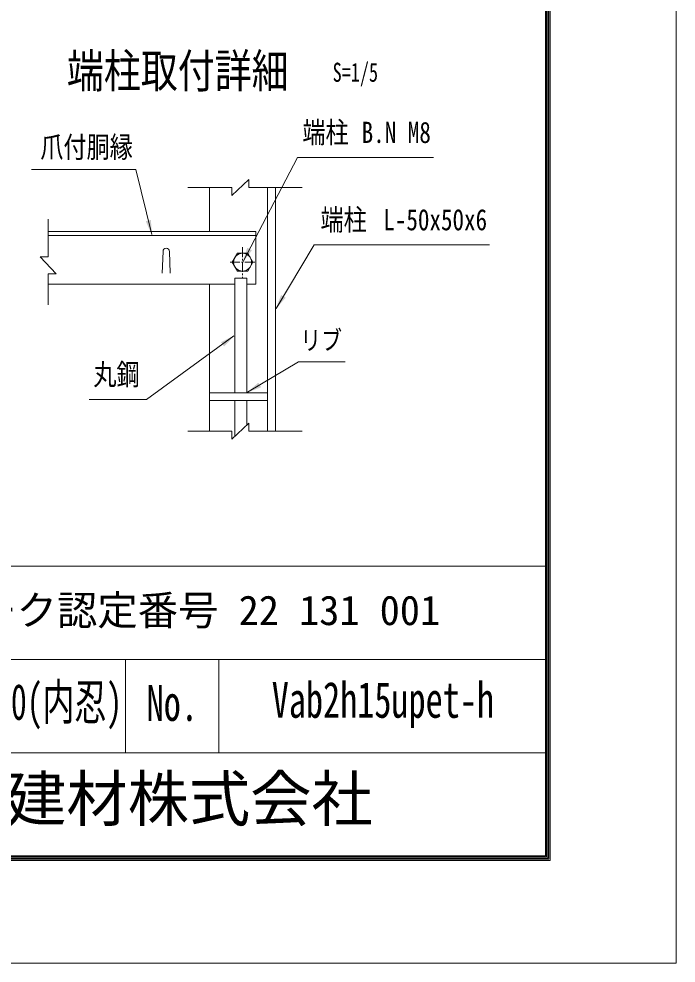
# Model space of a CAD drawing. Units: millimetres, scale not verified, with parts at other scales. Extents: x -4455 to 4455, y -3150 to 3150.
# Drawn here: x 2961 to 4455, y -3150 to -1005 of the extents above; entities that cross this region are included whole.
import ezdxf
from ezdxf.enums import TextEntityAlignment as Align

# ---------------------------------------------------------------- set-up
doc = ezdxf.new("R2010")
doc.units = ezdxf.units.MM
doc.header["$LTSCALE"] = 30
doc.linetypes.add('USER2', pattern=[1.125, 0.75, -0.125, 0.125, -0.125])
for name, color, linetype, lineweight in [('0-0_D-STR-TXT', 3, 'Continuous', 13), ('0-1_D-STR2', 2, 'Continuous', 13), ('0-2_D-STR-DIM', 4, 'Continuous', 13), ('0-3_D-BMK', 2, 'USER2', 13), ('0-4_D-STR1', 1, 'Continuous', 18), ('0-5_D-STR3', 3, 'Continuous', 13), ('0-F_7詳細', 3, 'Continuous', 18), ('1-2_D-TTL', 7, 'Continuous', 9)]:
    doc.layers.add(name, color=color, linetype=linetype, lineweight=lineweight)
doc.layers.add('0-8_D-TTL-TXT', color=7, linetype='Continuous')
doc.styles.add('ＭＳ ゴシック', font='')
doc.styles.get('ＭＳ ゴシック').set_extended_font_data('MS Gothic')

msp = doc.modelspace()

# ---------------------------------------------------------------- linework, layer by layer
at = {"layer": '0-0_D-STR-TXT', "color": 7, "lineweight": 9}
for points in [[(3903.1, -1320.3), (3594.09, -1320.3), (3470.54, -1556.53)], [(2989.64, -1347.59), (3226.86, -1347.59), (3262.97, -1494.82)], [(4030.97, -1518.3), (3632.45, -1518.3), (3545.66, -1663.19)], [(3120.97, -1869.59), (3250.97, -1869.59), (3449.93, -1725.68)], [(3702.78, -1784.43), (3596.22, -1784.43), (3480.77, -1853.36)]]:
    msp.add_lwpolyline(points, dxfattribs=at)
at = {"layer": '0-0_D-STR-TXT', "color": 7}
for points in [[(3263.52, -1497.06), (3249.48, -1464.98), (3261.12, -1462.12)], [(3469.48, -1558.56), (3480.16, -1525.22), (3490.77, -1530.77)], [(3544.48, -1665.17), (3557.07, -1632.49), (3567.34, -1638.65)], [(3451.79, -1724.33), (3427.35, -1749.4), (3420.33, -1739.69)], [(3478.79, -1854.54), (3505.34, -1831.71), (3511.48, -1842)]]:
    msp.add_solid(points, dxfattribs=at)
at = {"layer": '0-1_D-STR2', "color": 7, "lineweight": 9}
for p, q in [((3451.79, -1854.54), (3451.79, -1594.12)), ((3478.79, -1854.54), (3478.79, -1594.12)), ((3451.79, -1953.75), (3451.79, -1872.54)), ((3478.79, -1928.68), (3478.79, -1872.54))]:
    msp.add_line(p, q, dxfattribs=at)
at = {"layer": '0-2_D-STR-DIM'}
for p, q in [((3445.16, -1406.42), (3483.93, -1370.42)), ((3483.93, -1388.42), (3483.93, -1370.42)), ((3445.16, -1388.42), (3344.71, -1388.42)), ((3445.16, -1388.42), (3445.16, -1406.42)), ((3483.93, -1388.42), (3604.98, -1388.42)), ((3027.56, -1545.62), (3027.56, -1460.04)), ((3009.56, -1545.62), (3045.56, -1584.39)), ((3027.56, -1545.62), (3009.56, -1545.62)), ((3027.56, -1584.39), (3027.56, -1654.58)), ((3027.56, -1584.39), (3045.56, -1584.39)), ((3445.16, -1959.91), (3483.93, -1923.91)), ((3483.93, -1941.91), (3483.93, -1923.91)), ((3445.16, -1941.91), (3344.71, -1941.91)), ((3445.16, -1941.91), (3445.16, -1959.91)), ((3483.93, -1941.91), (3604.98, -1941.91))]:
    msp.add_line(p, q, dxfattribs=at)
at = {"layer": '0-3_D-BMK'}
for p, q in [((3469.48, -1523.87), (3469.48, -1593.26)), ((3440.92, -1558.06), (3498.04, -1558.06))]:
    msp.add_line(p, q, dxfattribs=at)
at = {"layer": '0-4_D-STR1'}
for p, q in [((3394.48, -1488.06), (3394.48, -1388.42)), ((3526.48, -1941.91), (3526.48, -1388.42)), ((3544.48, -1941.91), (3544.48, -1388.42)), ((3027.56, -1488.06), (3499.48, -1488.06)), ((3027.56, -1497.06), (3499.48, -1497.06)), ((3027.56, -1608.06), (3451.79, -1608.06)), ((3394.48, -1941.91), (3394.48, -1608.06))]:
    msp.add_line(p, q, dxfattribs=at)
at = {"layer": '0-5_D-STR3'}
for p, q in [((3526.48, -1854.54), (3394.48, -1854.54)), ((3526.48, -1872.54), (3394.48, -1872.54))]:
    msp.add_line(p, q, dxfattribs=at)
msp.add_lwpolyline([(3493, -1558.06), (3481.24, -1537.69), (3457.72, -1537.69), (3445.96, -1558.06), (3457.72, -1578.43), (3481.24, -1578.43)], close=True, dxfattribs=at)
msp.add_circle((3469.48, -1558.06), 20.4, dxfattribs=at)
at = {"layer": '0-F_7詳細', "color": 7, "lineweight": 9}
for p, q in [((3499.48, -1488.06), (3394.48, -1488.06)), ((3416.98, -1488.06), (3417.28, -1488.06)), ((3499.48, -1608.06), (3499.48, -1488.06)), ((3286.87, -1582.88), (3288.67, -1533.68)), ((3304.87, -1582.88), (3303.07, -1533.68)), ((3451.79, -1594.12), (3478.79, -1594.12)), ((3478.79, -1608.06), (3499.48, -1608.06))]:
    msp.add_line(p, q, dxfattribs=at)
msp.add_arc((3295.87, -1533.68), 7.2, 0, 180, dxfattribs=at)
at = {"layer": '1-2_D-TTL'}
for p, q in [((2248.66, -2248.47), (4157.88, -2248.47)), ((2248.66, -2460.6), (4157.88, -2460.6)), ((3203.27, -2460.6), (3203.27, -2672.74)), ((3415.41, -2460.6), (3415.41, -2672.74)), ((2248.66, -2672.74), (4157.88, -2672.74))]:
    msp.add_line(p, q, dxfattribs=at)
at = {"layer": '1-2_D-TTL', "color": 2, "lineweight": 18}
msp.add_lwpolyline([(-4454.83, 3150.38), (4454.87, 3150.38), (4454.87, -3150.04), (-4454.83, -3150.04)], close=True, dxfattribs=at)
at = {"layer": '1-2_D-TTL'}
for points in [[(-4168.44, 2917.03), (4168.49, 2917.03), (4168.49, -2916.7), (-4168.44, -2916.7)], [(-4165.79, 2914.38), (4165.84, 2914.38), (4165.84, -2914.04), (-4165.79, -2914.04)], [(-4163.14, 2911.73), (4163.19, 2911.73), (4163.19, -2911.39), (-4163.14, -2911.39)], [(-4160.49, 2909.08), (4160.53, 2909.08), (4160.53, -2908.74), (-4160.49, -2908.74)], [(-4157.84, 2906.43), (4157.88, 2906.43), (4157.88, -2906.09), (-4157.84, -2906.09)]]:
    msp.add_lwpolyline(points, close=True, dxfattribs=at)

# ---------------------------------------------------------------- texts
at = {"layer": '0-0_D-STR-TXT', "style": 'ＭＳ ゴシック', "width": 0.8}
for s, height, p in [('端柱', 48.17, (3605.35, -1301.72)), ('B.N M8', 48.17, (3740.16, -1301.72)), ('爪付胴縁', 48.17, (3009.75, -1334.95)), ('端柱', 48.17, (3646.53, -1500.07)), ('L-50x50x6', 48.17, (3789.34, -1500.07)), ('リブ', 43.33, (3600.85, -1770.16)), ('丸鋼', 48.17, (3130.33, -1851.6))]:
    msp.add_text(s, height=height, dxfattribs=at).set_placement(p, align=Align.BOTTOM_LEFT)
at = {"layer": '0-8_D-TTL-TXT', "style": 'ＭＳ ゴシック'}
for s, height, width, p in [('端柱取付詳細', 76.98, 0.8, (3070.11, -1185.05)), ('VAB2PET型H1500(内忍)', 81.6, 0.65, (2473.66, -2622)), ('Vab2h15upet-h', 81.6, 0.7, (3535.79, -2617.26)), ('No.', 81.6, 0.7, (3251.45, -2624.37))]:
    msp.add_text(s, height=height, dxfattribs=dict(at, width=width)).set_placement(p, align=Align.BOTTOM_LEFT)
at = {"layer": '0-8_D-TTL-TXT', "color": 3, "style": 'ＭＳ ゴシック', "width": 0.7}
msp.add_text('S=1/5', height=43.33, dxfattribs=at).set_placement((3674.2, -1161.33), align=Align.BOTTOM_LEFT)
at = {"layer": '0-8_D-TTL-TXT', "style": 'ＭＳ ゴシック'}
for s, height, p in [('エコマーク認定番号 22 131 001', 67.3, (2588.66, -2402.49)), ('JFE 建材株式会社', 102.1, (2651.93, -2858.31))]:
    msp.add_text(s, height=height, dxfattribs=at).set_placement(p, align=Align.BOTTOM_LEFT)

doc.saveas('drawing.dxf')
